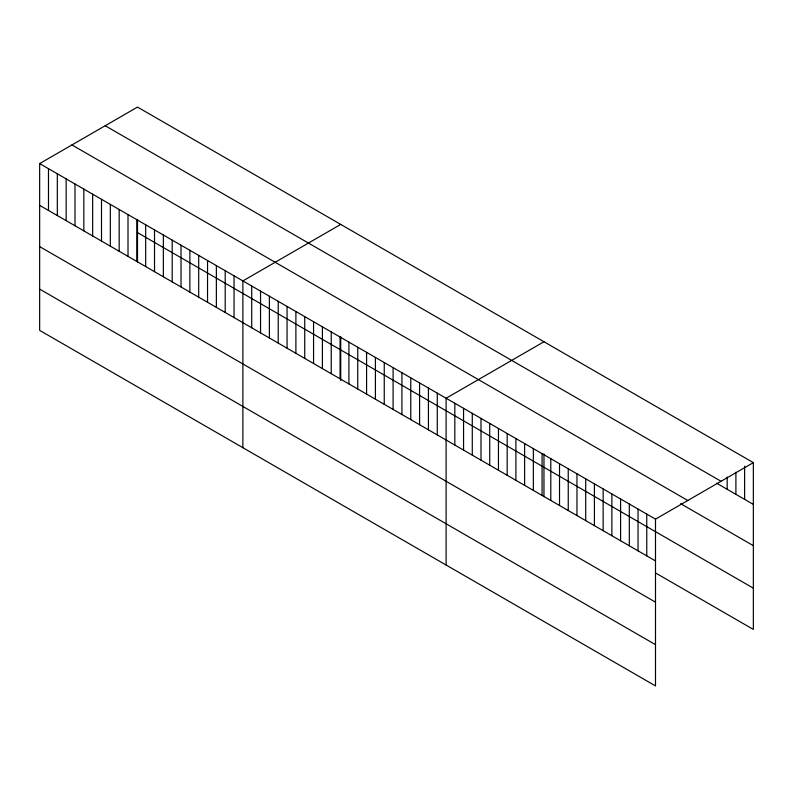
<?xml version="1.0" encoding="UTF-8"?>
<svg xmlns="http://www.w3.org/2000/svg" width="793" height="793" viewBox="0 0 793 793"><rect width="100%" height="100%" fill="white"/><g stroke="black" fill="none" stroke-linecap="round" stroke-linejoin="round"><path stroke-width="1.19" d="M39.65 163.586L655.494 519.137L655.494 685.915L39.65 330.364L39.65 163.586L137.506 107.085L753.35 462.636L753.35 629.414L655.444 572.893M340.732 224.419L242.876 280.92L242.876 447.698M543.968 341.753L446.102 398.255L446.102 565.022M655.494 519.137L753.35 462.636M105.211 125.73L721.055 481.282M716.515 483.145L753.35 504.407M71.945 144.941L687.789 500.492M680.642 503.684L753.35 545.663M137.506 232.607L753.35 588.168M39.65 205.357L655.494 560.909M39.65 246.613L655.494 602.165M39.65 289.108L655.494 644.659M744.627 466.205L744.627 499.372M735.904 472.222L735.904 494.336M727.181 477.019L727.181 489.301M646.761 514.102L646.761 555.873M638.038 509.066L638.038 550.838M629.315 504.031L629.315 545.802M620.592 498.985L620.592 540.767M611.869 493.95L611.869 535.731M603.146 488.914L603.146 530.686M594.423 483.879L594.423 525.65M585.7 478.843L585.7 520.614M576.967 473.808L576.967 515.579M568.244 468.772L568.244 510.543M559.521 463.727L559.521 505.508M550.798 458.691L550.798 500.462M543.968 453.923L543.968 496.745M542.075 453.655L542.075 495.427M533.352 448.62L533.352 490.391M524.629 443.584L524.629 485.356M515.896 438.549L515.896 480.32M507.173 433.513L507.173 475.285M498.45 428.468L498.45 470.249M489.727 423.432L489.727 465.204M481.004 418.397L481.004 460.168M472.281 413.361L472.281 455.132M463.558 408.326L463.558 450.097M454.825 403.29L454.825 445.061M437.27 393.15L437.27 434.921M428.428 388.045L428.428 429.816M419.596 382.95L419.596 424.721M410.764 377.845L410.764 419.616M401.922 372.74L401.922 414.521M393.09 367.645L393.09 409.416M384.248 362.54L384.248 404.311M375.416 357.435L375.416 399.216M366.584 352.34L366.584 394.111M357.742 347.235L357.742 389.006M348.91 342.13L348.91 383.911M340.732 336.589L340.732 380.59M340.068 337.035L340.068 378.806M331.236 331.93L331.236 373.701M322.404 326.835L322.404 368.606M313.562 321.73L313.562 363.501M304.73 316.625L304.73 358.396M295.888 311.53L295.888 353.301M287.056 306.425L287.056 348.196M278.224 301.32L278.224 343.101M269.382 296.225L269.382 337.996M260.55 291.12L260.55 332.891M251.718 286.015L251.718 327.796M234.044 275.815L234.044 317.587M225.202 270.71L225.202 312.492M216.37 265.615L216.37 307.387M207.538 260.51L207.538 302.282M198.696 255.415L198.696 297.187M189.864 250.31L189.864 292.082M181.022 245.206L181.022 286.977M172.19 240.11L172.19 281.882M163.358 235.006L163.358 276.777M154.516 229.901L154.516 271.682M145.684 224.806L145.684 266.577M137.506 219.255L137.506 262.077M136.842 219.701L136.842 261.472M128.01 214.596L128.01 256.377M119.178 209.501L119.178 251.272M110.336 204.396L110.336 246.167M101.504 199.291L101.504 241.072M92.662 194.196L92.662 235.967M83.83 189.091L83.83 230.862M74.998 183.996L74.998 225.767M66.156 178.891L66.156 220.662M57.324 173.786L57.324 215.557M48.482 168.691L48.482 210.462"/></g></svg>
